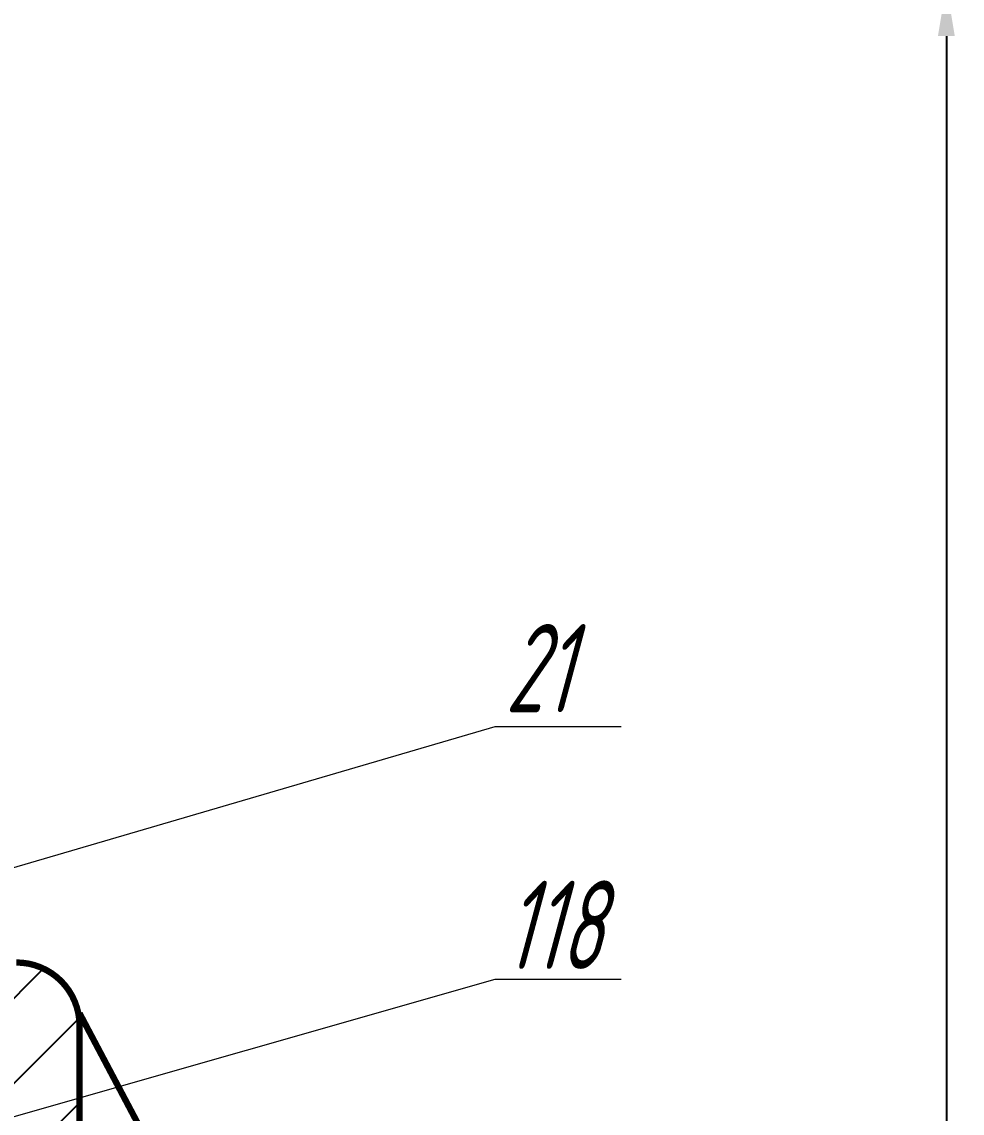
# Model space of a CAD drawing. Extents: x -10 to 1530, y -433 to 597.
# Drawn here: x 362.3 to 436.8, y 379.6 to 466 of the extents above; entities that cross this region are included whole.
import ezdxf

# ---------------------------------------------------------------- set-up
doc = ezdxf.new("R2010")
doc.units = 0
doc.header["$PDMODE"] = 3
doc.layers.get('DEFPOINTS').update_dxf_attribs({"linetype": 'CONTINUOUS'})
doc.layers.add('ОСНОВНОЙ', color=7, linetype='CONTINUOUS', lineweight=50)
doc.layers.add('РАЗМЕРЫ', color=140, linetype='CONTINUOUS', lineweight=9)
for name, color, linetype in [('ПРЕДВАРИТ', 5, 'CONTINUOUS'), ('ТЕКСТ', 1, 'CONTINUOUS'), ('ШТРИХОВКИ', 9, 'CONTINUOUS')]:
    doc.layers.add(name, color=color, linetype=linetype)
doc.styles.get("Standard").update_dxf_attribs({"font": 'txt.shx', "width": 0.6, "oblique": 15})
doc.dimstyles.get("Standard").update_dxf_attribs({"dimtxt": 2.5, "dimasz": 4, "dimexe": 1.25, "dimexo": 0.625, "dimtad": 1, "dimdec": 4, "dimdsep": 46, "dimlunit": 6, "dimtxsty": 'Standard', "dimcen": 2.5, "dimadec": 0, "dimazin": 0, "dimtfac": 1, "dimtdec": 4, "dimtmove": 0, "dimatfit": 3, "dimfxl": 0, "dimtolj": 1, "dimtzin": 0, "dimarcsym": 0})

# ---------------------------------------------------------------- blocks, each defined once
blk = doc.blocks.new('*D83')
at = {"layer": 'DEFPOINTS', "color": 0, "lineweight": 25}
for p in [(305.9725622780423, 468.8850784860684), (425.050106649808, 231.4421618220009), (435.549632136497, 231.4421618220009)]:
    blk.add_point(p, dxfattribs=at)
at = {"layer": 'РАЗМЕРЫ', "color": 0, "lineweight": -2}
for p, q in [((306.5975622780423, 468.8850784860684), (436.7996321364971, 468.8850784860683)), ((435.5496321364971, 464.8850784860683), (435.549632136497, 235.4421618220009)), ((425.675106649808, 231.4421618220009), (436.799632136497, 231.4421618220009))]:
    blk.add_line(p, q, dxfattribs=at)
at = {"layer": 'РАЗМЕРЫ', "color": 0, "lineweight": 25}
for points in [[(434.8829654698304, 464.8850784860683), (436.2162988031637, 464.8850784860683), (435.5496321364971, 468.8850784860683)], [(434.8829654698303, 235.4421618220009), (436.2162988031637, 235.4421618220009), (435.549632136497, 231.4421618220009)]]:
    blk.add_solid(points, dxfattribs=at)
at = {"layer": 'РАЗМЕРЫ', "color": 0, "insert": (433.6746321364969, 345.2031282742757), "char_height": 2.5, "attachment_point": 5, "rotation": 90}
blk.add_mtext('\\A1;238', dxfattribs=at)

msp = doc.modelspace()

# ---------------------------------------------------------------- hatches: boundary and pattern name
at = {"layer": 'ШТРИХОВКИ'}
h = msp.add_hatch(dxfattribs=at)
h.set_pattern_fill('ANSI31', color=0, scale=1.5, style=0)
h.set_pattern_definition([(45, (0, 0), (-3.367596045400932, 3.367596045400933), [])])
h.paths.add_polyline_path([(315.0376932364897, 395.5121920654264), (315.0376932364898, 400.5121920654265), (314.0376932364898, 400.5121920654265), (314.0376932364898, 416.5121920654265), (313.0376932364898, 416.5121920654265), (309.5376932364898, 416.5121920654265), (309.5376932364898, 405.5121920654265), (309.5376932364898, 383.516160466946), (329.8968343073021, 389.4765238983117), (328.7356700599962, 389.4765238983117, -0.3888787318529864), (326.7432806638126, 391.3022124128163), (324.5376932364897, 416.5121920654265), (321.0376932364898, 416.5121920654265), (320.0376932364898, 416.5121920654265), (320.0376932364898, 404.5121920654265), (320.0376932364898, 400.5121920654265), (319.0376932364898, 400.5121920654265), (319.0376932364898, 395.5121920654265), (317.0376932364897, 394.3574915270472)])
h.paths.add_polyline_path([(342.9149233507067, 391.4978579431654), (339.914923350707, 391.4978579431655, -0.4173242881869948), (337.8411422010792, 389.4765238983117), (329.8968343073021, 389.4765238983117), (309.5376932364897, 383.516160466946), (309.5376932364898, 381.6820650465064), (342.9149233507076, 381.6820650465064), (342.9149233507076, 382.4978579431655)])
h.paths.add_polyline_path([(366.9149233507068, 386.4978579431652, 0.4142135623730751), (361.9149233507072, 391.4978579431652), (358.9149233507104, 391.4978579431653), (358.914923350715, 382.4978579431658), (358.9149233507117, 378.2718393177632), (366.9149233507068, 380.555522180491)])
h.paths.add_polyline_path([(366.9149233507069, 380.555522180491), (358.9149233507072, 378.2718393177619), (358.9149233507072, 372.4978579431652), (358.9149233507061, 358.2489650974025), (366.9149233507069, 360.5371019803699)])
edge = h.paths.add_edge_path()
edge.add_line((366.9149233507068, 360.5371019803698), (358.9149233507057, 358.2489650974024))
edge.add_line((358.9149233507057, 358.2489650974024), (358.9149233507037, 322.5312048812762))
edge.add_line((358.9149233507037, 322.5312048812762), (376.836546377541, 322.5312048812761))
edge.add_spline(control_points=[(376.836546377541, 322.5312048812761), (376.7727322655624, 326.5372669229602), (376.1431291239905, 330.5342359021182), (375.5135259824185, 334.5312048812762)], knot_values=[0, 0, 0, 9.059419880941277e-14, 12.07271232846672, 12.07271232846672, 12.07271232846672, 12.07271232846672], degree=3, periodic=0)
edge.add_line((375.5135259824186, 334.5312048812762), (368.9149233507069, 334.5312048812762))
edge.add_arc((368.9149233507069, 336.5312048812762), 2, 180, 270, ccw=False)
edge.add_line((366.9149233507069, 336.5312048812762), (366.9149233507068, 360.5371019803698))

# ---------------------------------------------------------------- linework, layer by layer
at = {"layer": 'ОСНОВНОЙ', "const_width": 0.5}
for points in [[(366.9149233507068, 386.4978579431652, 0.414213562373095), (361.9149233507068, 391.4978579431652, 0.5773502691896392)], [(366.9149233507069, 336.5312048812762), (366.9149233507068, 386.4978579431652, -0.1749329718615847), (366.9149233507068, 386.4978579431652, 0.09294188427849008)]]:
    msp.add_lwpolyline(points, format="xyb", dxfattribs=at)
msp.add_lwpolyline([(366.9149233507069, 387.4765238983117), (394.9149233507067, 334.5312048812762)], dxfattribs=at)
at = {"layer": 'ОСНОВНОЙ'}
msp.add_arc((361.9149233507068, 386.4978579431652), 5, 0, 89.9999999999997, dxfattribs=at)
at = {"layer": 'ПРЕДВАРИТ'}
msp.add_line((366.9149233507068, 386.4978579431652), (366.9149233507069, 336.5312048812762), dxfattribs=at)
at = {"layer": 'РАЗМЕРЫ', "color": 0}
for p, q in [((399.7922178966564, 410.1592317487307), (297.3933534587613, 380.1808331077393)), ((409.7922178966564, 410.1592317487307), (399.7922178966564, 410.1592317487307)), ((399.7922178966564, 390.1592317487307), (284.8091262529606, 357.3361172624398)), ((409.7922178966564, 390.1592317487307), (399.7922178966564, 390.1592317487307))]:
    msp.add_line(p, q, dxfattribs=at)

# ---------------------------------------------------------------- texts
at = {"layer": 'ТЕКСТ', "color": 0, "oblique": 15, "width": 0.6}
for s, p in [('21', (400.6173685151116, 411.3113900081928)), ('118', (400.5400901810499, 390.9748893967726))]:
    msp.add_text(s, height=7, dxfattribs=at).set_placement(p)

# ---------------------------------------------------------------- dimensions: what is measured, and where the dimension line sits
at = {"layer": 'РАЗМЕРЫ', "color": 0}
dim = msp.add_linear_dim(base=(435.549632136497, 231.4421618220009), p1=(305.9725622780423, 468.8850784860684), p2=(425.050106649808, 231.4421618220009), angle=90, text='238', dimstyle='Standard', dxfattribs=at)
dim.commit()
dim.dimension.update_dxf_attribs({"geometry": '*D83', "text_midpoint": (435.5496321364969, 345.2031282742757), "dimtype": 160})

doc.saveas('drawing.dxf')
